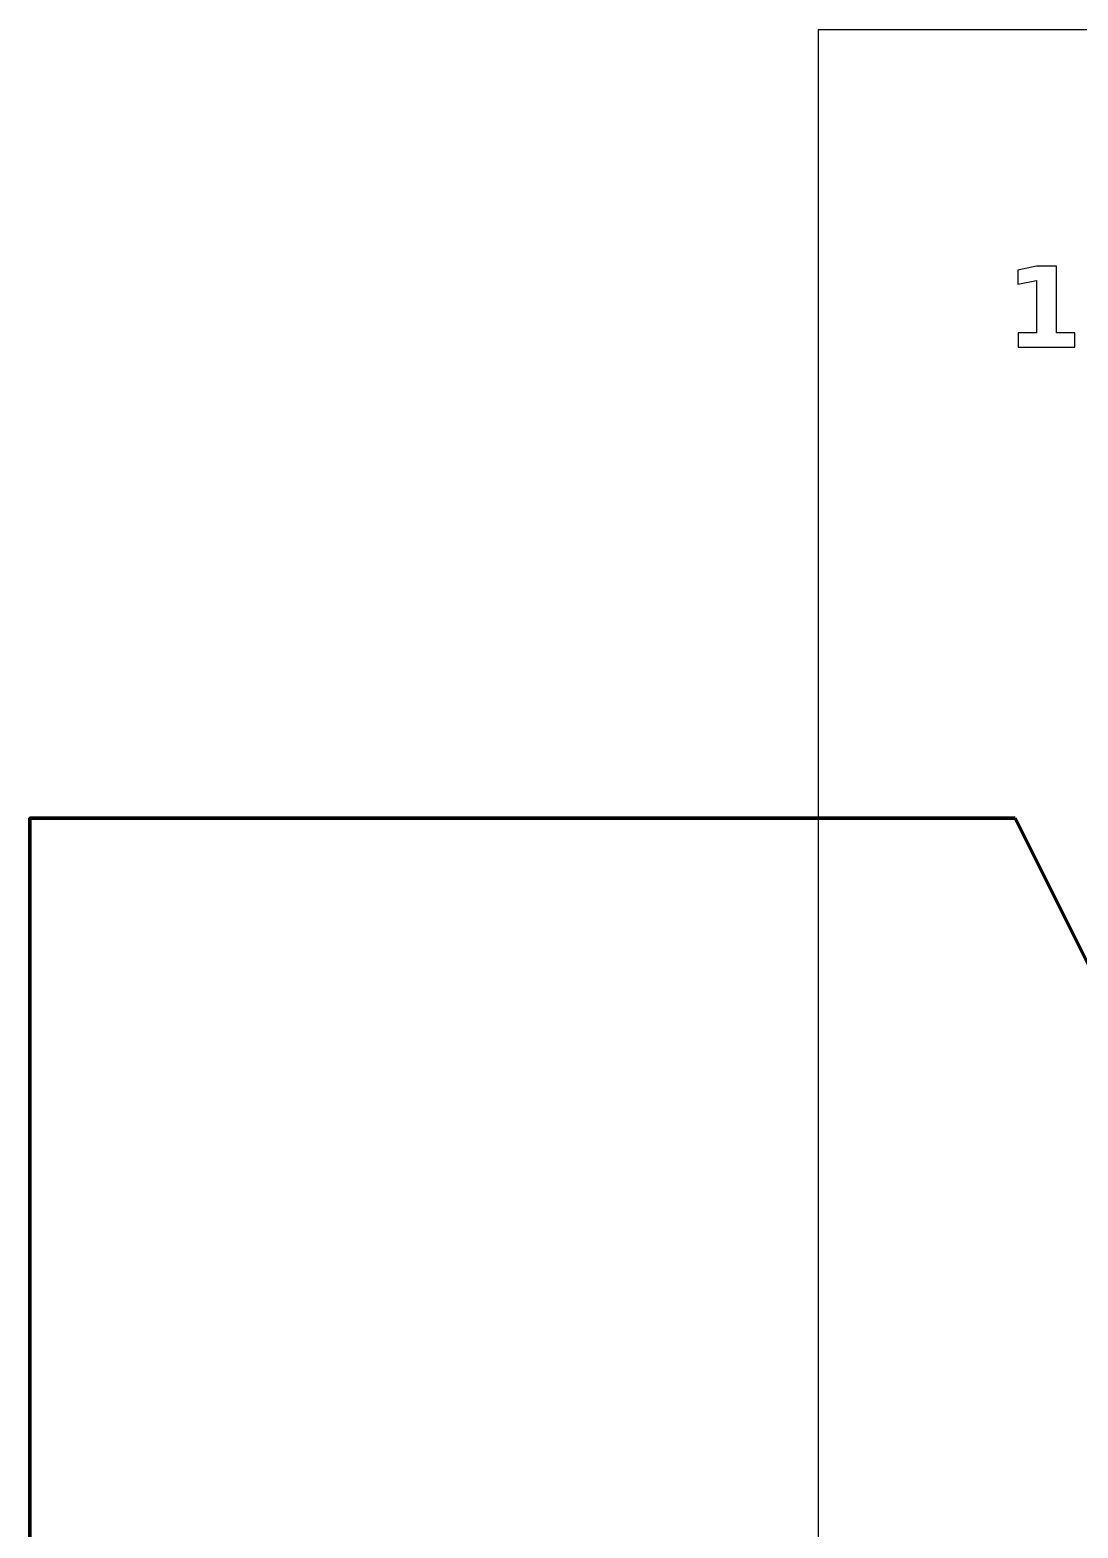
# Model space of a CAD drawing. Header units: centimetres. Extents: x -13.55 to -7.55, y -19.19 to -12.44.
# Drawn here: x -13.55 to -12.22, y -15.75 to -13.85 of the extents above; entities that cross this region are included whole.
import ezdxf

# ---------------------------------------------------------------- set-up
doc = ezdxf.new("R2010")
doc.units = ezdxf.units.CM
doc.header["$MEASUREMENT"] = 0
doc.layers.add('Layer 1', color=7, linetype='Continuous')

msp = doc.modelspace()

# ---------------------------------------------------------------- linework, layer by layer
at = {"layer": 'Layer 1', "color": 7}
msp.add_lwpolyline([(-12.55001, -15.85), (-10.55001, -15.85), (-10.55001, -13.85), (-12.55001, -13.85), (-12.55001, -15.85)], close=True, dxfattribs=at)
at = {"layer": 'Layer 1', "color": 250}
msp.add_open_spline([(-12.29635, -14.23414), (-12.29635, -14.23414), (-12.27292, -14.23414), (-12.27292, -14.23414), (-12.27292, -14.23414), (-12.27292, -14.23414), (-12.27292, -14.16765), (-12.27292, -14.16765), (-12.27292, -14.16765), (-12.27292, -14.16765), (-12.29696, -14.17262), (-12.29696, -14.17262), (-12.29696, -14.17262), (-12.29696, -14.17262), (-12.29696, -14.15455), (-12.29696, -14.15455), (-12.29696, -14.15455), (-12.29696, -14.15455), (-12.27306, -14.14959), (-12.27306, -14.14959), (-12.27306, -14.14959), (-12.27306, -14.14959), (-12.24785, -14.14959), (-12.24785, -14.14959), (-12.24785, -14.14959), (-12.24785, -14.14959), (-12.24785, -14.23414), (-12.24785, -14.23414), (-12.24785, -14.23414), (-12.24785, -14.23414), (-12.22443, -14.23414), (-12.22443, -14.23414), (-12.22443, -14.23414), (-12.22443, -14.23414), (-12.22443, -14.25246), (-12.22443, -14.25246), (-12.22443, -14.25246), (-12.22443, -14.25246), (-12.29635, -14.25246), (-12.29635, -14.25246), (-12.29635, -14.25246), (-12.29635, -14.25246), (-12.29635, -14.23414), (-12.29635, -14.23414)], degree=3, knots=[0, 0, 0, 0, 0.0909091, 0.0909091, 0.0909091, 0.0909091, 0.1818182, 0.1818182, 0.1818182, 0.1818182, 0.2727273, 0.2727273, 0.2727273, 0.2727273, 0.3636364, 0.3636364, 0.3636364, 0.3636364, 0.4545455, 0.4545455, 0.4545455, 0.4545455, 0.5454545, 0.5454545, 0.5454545, 0.5454545, 0.6363636, 0.6363636, 0.6363636, 0.6363636, 0.7272727, 0.7272727, 0.7272727, 0.7272727, 0.8181818, 0.8181818, 0.8181818, 0.8181818, 0.9090909, 0.9090909, 0.9090909, 0.9090909, 1, 1, 1, 1], dxfattribs=at)
at = {"layer": 'Layer 1', "color": 250, "lineweight": 100}
msp.add_open_spline([(-12.30001, -14.85), (-12.30001, -14.85), (-12.17501, -15.1), (-12.17501, -15.1), (-12.17501, -15.1), (-12.17501, -15.1), (-11.92501, -14.6), (-11.92501, -14.6), (-11.92501, -14.6), (-11.92501, -14.6), (-11.67501, -15.1), (-11.67501, -15.1), (-11.67501, -15.1), (-11.67501, -15.1), (-11.42501, -14.6), (-11.42501, -14.6), (-11.42501, -14.6), (-11.42501, -14.6), (-11.17502, -15.1), (-11.17502, -15.1), (-11.17502, -15.1), (-11.17502, -15.1), (-10.92502, -14.6), (-10.92502, -14.6), (-10.92502, -14.6), (-10.92502, -14.6), (-10.80002, -14.85), (-10.80002, -14.85)], degree=3, knots=[0, 0, 0, 0, 0.1428571, 0.1428571, 0.1428571, 0.1428571, 0.2857143, 0.2857143, 0.2857143, 0.2857143, 0.4285714, 0.4285714, 0.4285714, 0.4285714, 0.5714286, 0.5714286, 0.5714286, 0.5714286, 0.7142857, 0.7142857, 0.7142857, 0.7142857, 0.8571429, 0.8571429, 0.8571429, 0.8571429, 1, 1, 1, 1], dxfattribs=at)
at = {"layer": 'Layer 1', "lineweight": 106}
msp.add_open_spline([(-12.55001, -14.85), (-12.55001, -14.85), (-13.55001, -14.85), (-13.55001, -14.85), (-13.55001, -14.85), (-13.55001, -14.85), (-13.55001, -16.85), (-13.55001, -16.85), (-13.55001, -16.85), (-13.55001, -16.85), (-12.55001, -16.85), (-12.55001, -16.85)], degree=3, knots=[0, 0, 0, 0, 0.3333333, 0.3333333, 0.3333333, 0.3333333, 0.6666667, 0.6666667, 0.6666667, 0.6666667, 1, 1, 1, 1], dxfattribs=at)
at = {"layer": 'Layer 1', "color": 250, "lineweight": 100}
msp.add_open_spline([(-12.55001, -14.85), (-12.55001, -14.85), (-12.30001, -14.85), (-12.30001, -14.85)], degree=3, dxfattribs=at)

doc.saveas('drawing.dxf')
